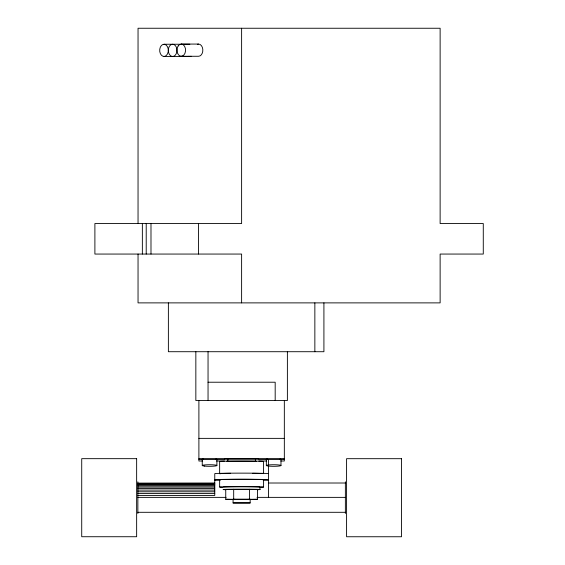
<?xml version="1.0" encoding="UTF-8"?>
<svg xmlns="http://www.w3.org/2000/svg" width="565" height="565" viewBox="0 0 565 565"><rect width="100%" height="100%" fill="white"/><g stroke="black" fill="none" stroke-linecap="round" stroke-linejoin="round"><path stroke-width="0.85" d="M224.531 459.02L258.706 459.02M233.07 499.291L250.161 499.291L250.161 502.949L233.07 502.949L233.07 499.291L235.577 499.404M250.161 499.291L247.661 499.404M233.07 502.949L250.161 502.949M247.788 499.559L257.485 499.291L257.485 489.523L225.746 489.523L225.746 499.291L236.325 499.559M225.746 499.291L257.485 499.291M226.819 461.294L256.418 461.294M181.196 44.07L198.463 44.07M163.935 44.247L189.833 44.247M181.323 56.274L198.583 56.274A6.102 4.315 90 0 0 202.793 49.289A6.102 4.315 90 0 0 197.347 44.303M164.062 56.458L189.953 56.458M208.047 382.223L275.183 382.223L275.183 400.536M198.894 438.369L284.336 438.369M198.894 458.822L284.336 458.822M198.894 459.211L224.319 459.211M258.911 459.211L284.336 459.211M202.418 461.005L198.894 461.005L198.894 400.536M216.515 461.005L224.439 461.005M258.791 461.005L266.722 461.005M280.812 461.005L284.336 461.005L284.336 400.536M214.764 480.285L219.962 480.285M263.269 480.285L268.467 480.285M137.867 483.103L214.764 483.011M268.467 483.011L345.37 483.011M137.867 483.435L214.764 483.435M137.867 484.014L214.764 484.014M137.867 484.834L214.764 484.834M137.867 485.865L214.764 485.865M137.867 487.101L214.764 487.101M137.867 488.513L214.764 488.513M137.867 490.088L214.764 490.088M137.867 491.79L214.764 491.79M137.867 493.591L214.764 493.591M137.867 495.463L214.764 495.463L214.764 473.661A26.852 0.523 0 0 1 241.615 473.138A26.852 0.523 0 0 1 268.467 473.661M137.867 497.37L226.113 497.37M256.997 497.37L345.37 497.37M137.867 512.3L345.37 512.3M345.37 481.818L345.37 513.493M323.915 302.882L323.915 351.713L168.377 351.713L168.377 302.882M314.853 302.882L314.853 351.713M287.387 351.713L287.387 400.536L195.843 400.536L195.843 351.713M280.982 459.458L280.982 465.525A7.324 0.791 0 0 1 269.95 466.203A7.324 0.791 0 0 1 270.042 464.833A7.324 0.791 0 0 1 280.982 465.525M268.467 459.486L268.467 497.37M266.334 465.511L266.334 459.444A7.324 0.791 0 0 1 267.344 459.055M263.587 461.457L263.587 473.661A21.971 0.431 0 0 0 252.604 473.293M263.587 487.087L263.587 479.763A21.971 0.431 0 0 0 238.748 479.339A21.971 0.431 0 0 0 220.392 479.876M259.928 489.523L259.928 487.087A18.306 0.353 0 0 0 241.615 486.726A18.306 0.353 0 0 0 223.309 487.087M255.401 458.822L255.401 461.266M249.553 489.262L249.553 499.022M241.615 28.25L241.615 223.549L94.892 223.549L94.892 254.059L241.615 254.059L241.615 302.882M233.684 489.262L233.684 499.022M227.829 458.822L227.829 461.266M219.644 461.457L219.644 473.661M219.644 479.763L219.644 487.087M216.896 459.451L216.896 465.518M208.047 351.713L208.047 400.536M202.249 459.458L202.249 465.525M198.463 223.549L198.463 254.059M150.989 223.549L150.989 254.059M146.215 223.549L146.215 254.059M142.359 223.549L142.359 254.059M138.044 223.549L138.044 28.25L440.128 28.25L440.128 223.549L483.28 223.549L483.28 254.059L440.128 254.059L440.128 302.882L138.044 302.882L138.044 254.059M137.867 481.818L137.867 513.493M182.439 56.225A6.102 4.315 90 0 1 180.207 56.267M191.069 56.225A6.102 4.315 90 0 1 188.837 56.267M220.392 473.774A21.971 0.431 0 0 1 230.633 473.293M220.392 461.57A21.971 0.431 0 0 1 241.615 461.033A21.971 0.431 0 0 1 262.838 461.57M214.764 479.763A26.852 0.523 0 0 1 241.615 479.24A26.852 0.523 0 0 1 268.467 479.763M225.76 489.707A18.306 0.353 0 0 1 241.615 489.17A18.306 0.353 0 0 1 257.471 489.707M280.028 459.063A7.324 0.791 0 0 1 280.713 459.663M202.51 459.663A7.324 0.791 0 0 1 203.216 459.063M215.901 459.055A7.324 0.791 0 0 1 216.656 459.656M222.589 487.298A21.971 0.431 0 0 1 241.615 486.656A21.971 0.431 0 0 1 260.642 487.298M168.314 50.44L168.186 51.846A6.102 4.315 90 0 1 161.576 55.405A6.102 4.315 90 0 1 161.47 45.405A6.102 4.315 90 0 1 168.151 48.689L168.314 50.44A6.102 4.315 90 0 0 172.692 56.458A6.102 4.315 90 0 0 176.944 50.264A6.102 4.315 -90 0 0 172.565 44.247A6.102 4.315 -90 0 0 168.314 50.44M136.645 458.667L81.72 458.667L81.72 536.729L136.645 536.729L136.645 458.667M401.517 458.688L346.585 458.688L346.585 536.75L401.517 536.75L401.517 458.688M178.166 45.92A6.102 4.315 90 0 0 180.207 56.09A6.102 4.315 90 0 0 185.412 48.505A6.102 4.315 90 0 0 178.166 45.92M204.424 466.083A7.324 0.791 0 0 0 216.656 465.722A7.324 0.791 0 0 0 207.645 464.755A7.324 0.791 0 0 0 204.424 466.083"/></g></svg>
